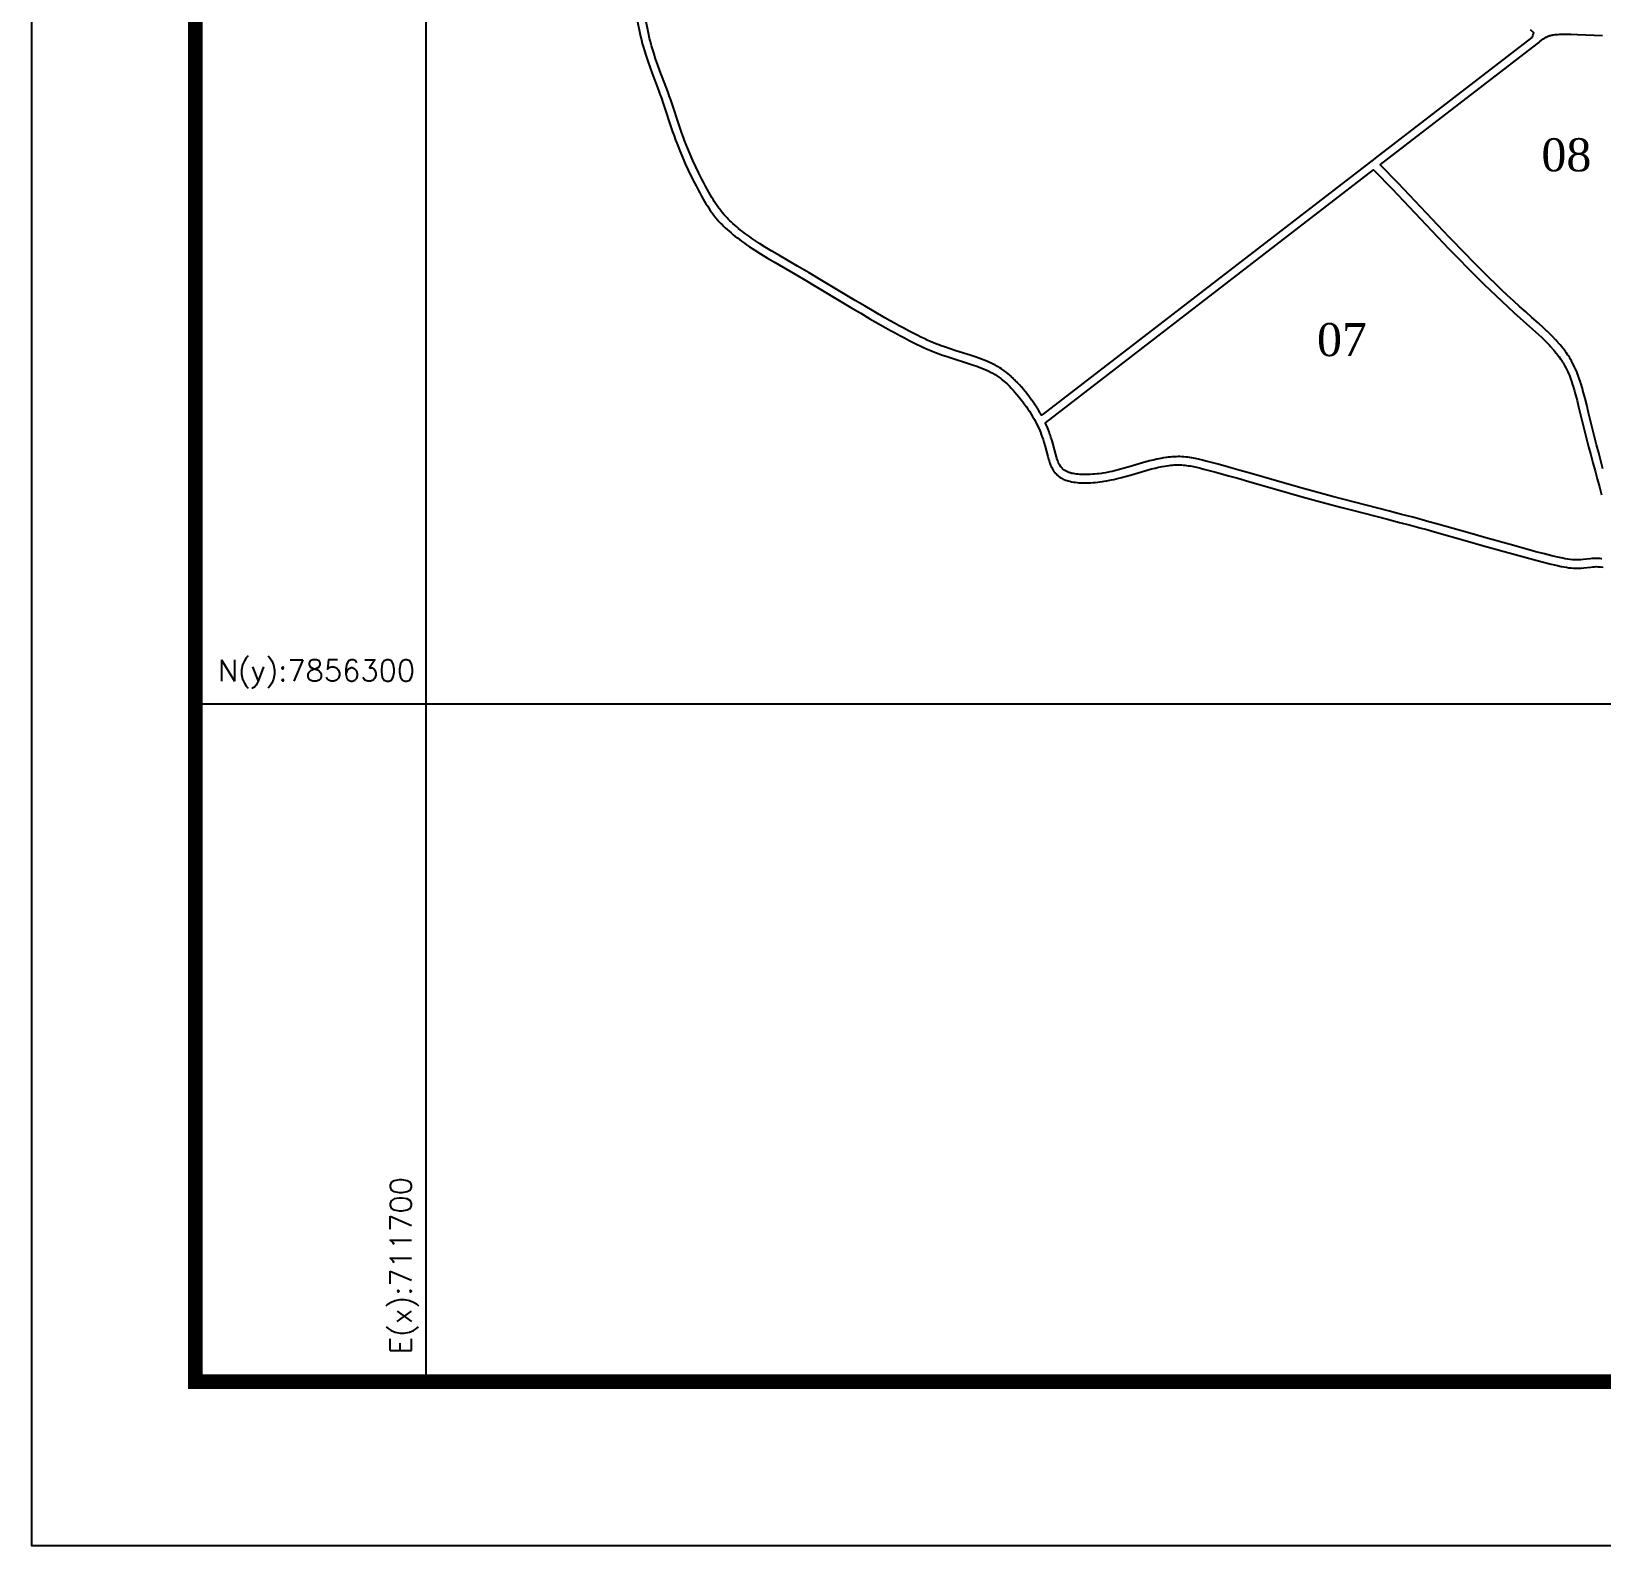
# Model space of a CAD drawing. Header units: metres. Extents: x 711461 to 714408, y 7855790 to 7857874.
# Drawn here: x 711461 to 712412, y 7855790 to 7856707 of the extents above; entities that cross this region are included whole.
import ezdxf
from ezdxf.enums import TextEntityAlignment as Align

# ---------------------------------------------------------------- set-up
doc = ezdxf.new("R2010")
doc.units = ezdxf.units.M
doc.linetypes.add('CONTINUO', pattern=[0])
doc.linetypes.add('LIN0', pattern=[0])
for name, color, linetype in [('011400xxxx', 1, 'Continuous'), ('011400xxxx006', 5, 'Continuous'), ('011400xxxx007', 5, 'Continuous'), ('011400xxxx008', 5, 'Continuous'), ('MALHA', 8, 'CONTINUO'), ('MARGEM', 7, 'CONTINUO'), ('NUMERAÇÕES', 7, 'Continuous'), ('ÁREAS', 7, 'Continuous')]:
    doc.layers.add(name, color=color, linetype=linetype)
doc.layers.add('NUMERAÇÕES DOS TALHÕES', color=7, linetype='Continuous', true_color=0xffffff)
doc.styles.add('AREAS', font='times.ttf')
doc.styles.add('ROMANS', font='romans', dxfattribs={"height": 0.2})

# ---------------------------------------------------------------- blocks, each defined once
blk = doc.blocks.new('area_de_talhao')
at = {"layer": 'NUMERAÇÕES', "linetype": 'Continuous', "style": 'AREAS'}
blk.add_attdef('NRO', text='', height=20, dxfattribs=at).set_placement((0, 6.08), align=Align.CENTER)
at = {"layer": 'ÁREAS', "linetype": 'Continuous', "style": 'AREAS', "flags": 1}
for tag, height, p in [('AREAREAL', 0.001, (0, 0)), ('AREA', 20, (0, -23.92))]:
    blk.add_attdef(tag, text='', height=height, dxfattribs=at).set_placement(p, align=Align.CENTER)

msp = doc.modelspace()

# ---------------------------------------------------------------- linework, layer by layer
at = {"layer": '011400xxxx'}
msp.add_lwpolyline([(711828.05, 7856712.91), (711829.43, 7856706.1), (711829.88, 7856704.01), (711830.36, 7856701.93), (711830.89, 7856699.86), (711831.59, 7856697.29), (711832.19, 7856695.24), (711832.99, 7856692.7), (711834.17, 7856689.16), (711835.6, 7856685.13), (711836.9, 7856681.62), (711840.66, 7856671.61), (711841.58, 7856669.11), (711842.48, 7856666.59), (711843.35, 7856664.06), (711844.38, 7856661.03), (711848.26, 7856649.38), (711849.29, 7856646.35), (711850.18, 7856643.84), (711851.08, 7856641.33), (711851.83, 7856639.34), (711852.59, 7856637.35), (711853.58, 7856634.87), (711855.21, 7856630.93), (711856.91, 7856627.02), (711858.69, 7856623.13), (711860.53, 7856619.28), (711862.45, 7856615.45), (711863.43, 7856613.55), (711864.69, 7856611.18), (711865.71, 7856609.29), (711866.75, 7856607.41), (711867.81, 7856605.55), (711868.63, 7856604.16), (711869.46, 7856602.78), (711870.31, 7856601.42), (711871.19, 7856600.08), (711872.08, 7856598.75), (711873.01, 7856597.44), (711873.64, 7856596.58), (711874.61, 7856595.31), (711875.27, 7856594.48), (711876.64, 7856592.85), (711877.34, 7856592.05), (711878.43, 7856590.88), (711879.17, 7856590.11), (711880.31, 7856588.99), (711881.09, 7856588.25), (711882.27, 7856587.16), (711883.47, 7856586.1), (711884.69, 7856585.06), (711885.93, 7856584.04), (711887.19, 7856583.03), (711888.45, 7856582.05), (711889.73, 7856581.08), (711891.02, 7856580.13), (711892.75, 7856578.88), (711894.06, 7856577.96), (711895.82, 7856576.76), (711898.94, 7856574.7), (711902.54, 7856572.41), (711906.65, 7856569.92), (711911.25, 7856567.2), (711922.36, 7856560.78), (711929.27, 7856556.72), (711937.07, 7856552.07), (711957.18, 7856539.97), (711963.14, 7856536.43), (711968.66, 7856533.19), (711975.13, 7856529.47), (711978.39, 7856527.63), (711981.18, 7856526.08), (711983.99, 7856524.54), (711986.81, 7856523.02), (711989.64, 7856521.51), (711992.49, 7856520.03), (711994.87, 7856518.81), (711997.26, 7856517.62), (711999.18, 7856516.69), (712001.11, 7856515.78), (712003.06, 7856514.91), (712005.02, 7856514.06), (712006.49, 7856513.46), (712008.47, 7856512.68), (712009.97, 7856512.12), (712011.97, 7856511.4), (712015.49, 7856510.2), (712019.04, 7856509.05), (712027.74, 7856506.31), (712031.32, 7856505.14), (712032.85, 7856504.61), (712034.38, 7856504.06), (712035.88, 7856503.49), (712037.38, 7856502.89), (712038.85, 7856502.26), (712040.31, 7856501.59), (712041.73, 7856500.88), (712043.13, 7856500.12), (712044.5, 7856499.32), (712045.4, 7856498.76), (712046.71, 7856497.86), (712047.99, 7856496.92), (712048.82, 7856496.26), (712050.05, 7856495.24), (712050.85, 7856494.54), (712052.02, 7856493.45), (712053.17, 7856492.32), (712054.29, 7856491.16), (712055.39, 7856489.97), (712056.46, 7856488.76), (712057.52, 7856487.52), (712058.89, 7856485.85), (712060.24, 7856484.15), (712061.22, 7856482.86), (712062.51, 7856481.12), (712063.45, 7856479.81), (712064.36, 7856478.48), (712065.25, 7856477.14), (712066.4, 7856475.33), (712067.23, 7856473.96), (712068.28, 7856472.12), (712069.03, 7856470.72), (712069.75, 7856469.31), (712070.43, 7856467.89), (712071.08, 7856466.45), (712071.89, 7856464.51), (712072.45, 7856463.03), (712072.99, 7856461.53), (712073.5, 7856460.01), (712073.99, 7856458.46), (712074.75, 7856455.82), (712076.34, 7856449.82), (712076.82, 7856448.2), (712077.15, 7856447.14), (712077.7, 7856445.59), (712078.1, 7856444.58), (712078.52, 7856443.61), (712078.75, 7856443.13), (712079.23, 7856442.21), (712079.75, 7856441.33), (712080.03, 7856440.91), (712080.62, 7856440.1), (712080.93, 7856439.71), (712081.59, 7856438.97), (712081.94, 7856438.63), (712082.69, 7856437.98), (712083.08, 7856437.67), (712083.9, 7856437.11), (712084.33, 7856436.84), (712085.22, 7856436.36), (712085.68, 7856436.13), (712086.63, 7856435.72), (712087.12, 7856435.53), (712088.13, 7856435.18), (712088.64, 7856435.03), (712089.69, 7856434.74), (712090.77, 7856434.5), (712091.87, 7856434.3), (712092.99, 7856434.14), (712094.12, 7856434), (712095.27, 7856433.91), (712096.43, 7856433.84), (712097.59, 7856433.8), (712098.76, 7856433.78), (712099.93, 7856433.79), (712101.09, 7856433.82), (712102.24, 7856433.87), (712103.95, 7856433.98), (712105.08, 7856434.07), (712106.74, 7856434.24), (712107.84, 7856434.37), (712109.47, 7856434.6), (712110.55, 7856434.76), (712112.14, 7856435.03), (712114.77, 7856435.54), (712116.32, 7856435.88), (712117.87, 7856436.24), (712120.92, 7856437.01), (712123.96, 7856437.83), (712126.98, 7856438.7), (712135.11, 7856441.08), (712137.18, 7856441.67), (712139.26, 7856442.23), (712141.35, 7856442.76), (712143.46, 7856443.24), (712145.57, 7856443.67), (712147.16, 7856443.96), (712148.75, 7856444.2), (712149.81, 7856444.34), (712150.88, 7856444.45), (712151.94, 7856444.55), (712153, 7856444.62), (712154.06, 7856444.66), (712155.13, 7856444.68), (712156.19, 7856444.68), (712157.25, 7856444.64), (712158.3, 7856444.57), (712159.36, 7856444.48), (712160.42, 7856444.35), (712161.47, 7856444.21), (712162.52, 7856444.04), (712164.62, 7856443.65), (712167.24, 7856443.07), (712168.81, 7856442.69), (712170.89, 7856442.16), (712178.15, 7856440.24), (712185.88, 7856438.13), (712191.53, 7856436.55), (712198.18, 7856434.67), (712221.24, 7856428.07), (712230.48, 7856425.44), (712239.23, 7856422.99), (712247.47, 7856420.73), (712253.66, 7856419.08), (712260.89, 7856417.19), (712282.09, 7856411.78), (712289.32, 7856409.91), (712296.03, 7856408.15), (712301.7, 7856406.62), (712305.81, 7856405.49), (712310.43, 7856404.19), (712330.44, 7856398.46), (712340.21, 7856395.72), (712357.19, 7856391.04), (712370.54, 7856387.34), (712375.69, 7856385.96), (712380.35, 7856384.79), (712382.96, 7856384.17), (712385.06, 7856383.69), (712387.16, 7856383.25), (712388.75, 7856382.95), (712390.33, 7856382.69), (712391.92, 7856382.46), (712393.52, 7856382.29), (712394.58, 7856382.21), (712396.18, 7856382.14), (712397.25, 7856382.13), (712398.31, 7856382.15), (712399.38, 7856382.21), (712400.98, 7856382.36), (712405.25, 7856382.87), (712406.31, 7856382.97), (712407.37, 7856383.04), (712408.43, 7856383.08), (712409.48, 7856383.07), (712410.01, 7856383.04), (712411.06, 7856382.94), (712412.63, 7856382.72)], dxfattribs=at)
at = {"layer": '011400xxxx006'}
msp.add_lwpolyline([(712368.47, 7856708.17), (712370.39, 7856706.39), (712370.57, 7856706.23), (712370.29, 7856705.77), (712369.96, 7856704.8), (712369.91, 7856704.57), (712369.88, 7856704.45), (712369.74, 7856703.76), (712369.69, 7856703.69), (712369.61, 7856703.61), (712369.47, 7856703.49), (712274.51, 7856630.27), (712274.39, 7856630.2), (712274.39, 7856630.2), (712073.02, 7856474.91), (712072.85, 7856474.79), (712072.79, 7856474.75), (712072.63, 7856474.69), (712072.57, 7856474.75), (712072.47, 7856474.88), (712072.37, 7856475.04), (712071.68, 7856476.25), (712071.63, 7856476.34), (712070.8, 7856477.72), (712070.74, 7856477.82), (712069.59, 7856479.64), (712069.53, 7856479.73), (712068.62, 7856481.1), (712068.57, 7856481.17), (712067.65, 7856482.51), (712067.61, 7856482.58), (712066.68, 7856483.88), (712066.63, 7856483.95), (712065.34, 7856485.7), (712065.29, 7856485.77), (712064.3, 7856487.06), (712064.25, 7856487.13), (712062.93, 7856488.81), (712062.87, 7856488.88), (712061.5, 7856490.55), (712061.44, 7856490.62), (712060.39, 7856491.86), (712060.33, 7856491.93), (712059.27, 7856493.13), (712059.2, 7856493.21), (712058.12, 7856494.38), (712058.04, 7856494.47), (712056.94, 7856495.62), (712056.85, 7856495.7), (712055.72, 7856496.82), (712055.62, 7856496.92), (712054.43, 7856498.03), (712054.34, 7856498.12), (712053.56, 7856498.81), (712053.46, 7856498.9), (712052.24, 7856499.93), (712052.13, 7856500.01), (712051.33, 7856500.65), (712051.2, 7856500.75), (712049.98, 7856501.66), (712049.83, 7856501.77), (712048.48, 7856502.7), (712048.35, 7856502.79), (712047.46, 7856503.36), (712047.31, 7856503.46), (712045.97, 7856504.25), (712045.82, 7856504.34), (712044.4, 7856505.12), (712044.25, 7856505.2), (712042.8, 7856505.93), (712042.66, 7856506), (712041.19, 7856506.69), (712041.06, 7856506.74), (712039.57, 7856507.39), (712039.45, 7856507.44), (712037.94, 7856508.05), (712037.84, 7856508.09), (712036.31, 7856508.68), (712036.23, 7856508.71), (712034.68, 7856509.27), (712034.61, 7856509.29), (712033.1, 7856509.81), (712033.03, 7856509.84), (712029.4, 7856511.03), (712029.35, 7856511.05), (712020.66, 7856513.79), (712017.24, 7856514.89), (712013.81, 7856516.06), (712011.84, 7856516.77), (712010.43, 7856517.29), (712008.53, 7856518.03), (712007.14, 7856518.6), (712005.26, 7856519.4), (712003.37, 7856520.25), (712001.47, 7856521.14), (711999.59, 7856522.04), (711997.23, 7856523.22), (711994.87, 7856524.43), (711992.05, 7856525.9), (711989.25, 7856527.38), (711986.45, 7856528.89), (711983.67, 7856530.42), (711980.89, 7856531.96), (711977.7, 7856533.76), (711971.26, 7856537.46), (711965.75, 7856540.69), (711959.81, 7856544.22), (711939.68, 7856556.33), (711939.66, 7856556.34), (711931.89, 7856560.98), (711931.86, 7856561), (711924.95, 7856565.05), (711924.92, 7856565.07), (711913.87, 7856571.46), (711909.37, 7856574.12), (711905.36, 7856576.55), (711901.85, 7856578.77), (711898.77, 7856580.8), (711897.02, 7856581.99), (711895.77, 7856582.87), (711894.09, 7856584.07), (711892.84, 7856585), (711891.62, 7856585.92), (711890.41, 7856586.86), (711889.22, 7856587.81), (711888.05, 7856588.77), (711886.91, 7856589.74), (711885.79, 7856590.72), (711884.65, 7856591.76), (711883.96, 7856592.42), (711882.89, 7856593.47), (711882.24, 7856594.14), (711881.22, 7856595.23), (711880.64, 7856595.87), (711879.32, 7856597.42), (711878.71, 7856598.19), (711877.77, 7856599.4), (711877.19, 7856600.18), (711876.33, 7856601.4), (711875.48, 7856602.66), (711874.64, 7856603.94), (711873.81, 7856605.25), (711873.01, 7856606.59), (711872.22, 7856607.91), (711871.18, 7856609.73), (711870.15, 7856611.59), (711869.15, 7856613.44), (711867.92, 7856615.76), (711866.98, 7856617.58), (711865.12, 7856621.29), (711863.31, 7856625.06), (711861.57, 7856628.86), (711859.9, 7856632.68), (711858.28, 7856636.58), (711857.3, 7856639.04), (711856.55, 7856641), (711855.82, 7856642.94), (711854.93, 7856645.41), (711854.05, 7856647.9), (711853.03, 7856650.88), (711849.14, 7856662.56), (711849.14, 7856662.58), (711848.11, 7856665.6), (711848.1, 7856665.64), (711847.23, 7856668.15), (711847.22, 7856668.19), (711846.32, 7856670.7), (711846.31, 7856670.74), (711845.39, 7856673.25), (711845.37, 7856673.29), (711841.61, 7856683.3), (711840.36, 7856686.69), (711838.98, 7856690.57), (711837.82, 7856694.02), (711837.04, 7856696.5), (711836.46, 7856698.43), (711835.79, 7856700.89), (711835.28, 7856702.88), (711834.8, 7856704.92), (711834.36, 7856706.96), (711832.97, 7856713.83)], dxfattribs=at)
at = {"layer": '011400xxxx007'}
msp.add_lwpolyline([(712411.88, 7856387.88), (712411.64, 7856387.91), (712410.55, 7856388.01), (712410.36, 7856388.02), (712409.85, 7856388.05), (712409.64, 7856388.06), (712408.6, 7856388.08), (712408.38, 7856388.08), (712407.3, 7856388.04), (712407.11, 7856388.04), (712406.04, 7856387.96), (712405.9, 7856387.95), (712404.83, 7856387.85), (712404.71, 7856387.84), (712400.58, 7856387.35), (712399.17, 7856387.21), (712398.26, 7856387.16), (712397.35, 7856387.13), (712396.47, 7856387.13), (712395.03, 7856387.19), (712394.11, 7856387.26), (712392.68, 7856387.41), (712391.21, 7856387.61), (712389.72, 7856387.86), (712388.23, 7856388.14), (712386.19, 7856388.56), (712384.14, 7856389.03), (712381.61, 7856389.63), (712377.01, 7856390.78), (712371.9, 7856392.15), (712358.53, 7856395.86), (712358.52, 7856395.86), (712341.57, 7856400.53), (712331.83, 7856403.27), (712311.82, 7856408.99), (712311.8, 7856409), (712307.17, 7856410.3), (712307.15, 7856410.3), (712303.04, 7856411.44), (712303.01, 7856411.44), (712297.35, 7856412.97), (712297.32, 7856412.98), (712290.61, 7856414.74), (712290.58, 7856414.75), (712283.35, 7856416.62), (712283.33, 7856416.62), (712262.17, 7856422.03), (712254.96, 7856423.91), (712248.8, 7856425.55), (712240.59, 7856427.8), (712231.86, 7856430.25), (712222.62, 7856432.87), (712199.57, 7856439.47), (712199.55, 7856439.48), (712192.9, 7856441.36), (712192.88, 7856441.37), (712187.24, 7856442.94), (712187.21, 7856442.95), (712179.49, 7856445.06), (712179.45, 7856445.07), (712172.19, 7856446.99), (712172.15, 7856447), (712170.07, 7856447.53), (712170.01, 7856447.54), (712168.47, 7856447.92), (712168.37, 7856447.94), (712165.78, 7856448.51), (712165.62, 7856448.55), (712163.51, 7856448.94), (712163.37, 7856448.97), (712162.31, 7856449.14), (712162.2, 7856449.15), (712161.16, 7856449.3), (712161.04, 7856449.31), (712159.99, 7856449.44), (712159.87, 7856449.45), (712158.82, 7856449.54), (712158.69, 7856449.56), (712157.63, 7856449.62), (712157.49, 7856449.63), (712156.43, 7856449.67), (712156.29, 7856449.67), (712155.23, 7856449.68), (712155.1, 7856449.68), (712154.04, 7856449.66), (712153.91, 7856449.66), (712152.85, 7856449.62), (712152.73, 7856449.61), (712151.66, 7856449.54), (712151.55, 7856449.53), (712150.49, 7856449.44), (712150.38, 7856449.43), (712149.32, 7856449.31), (712149.22, 7856449.3), (712148.17, 7856449.17), (712148.05, 7856449.15), (712146.47, 7856448.91), (712146.35, 7856448.89), (712144.76, 7856448.61), (712144.63, 7856448.58), (712142.52, 7856448.15), (712142.4, 7856448.13), (712140.28, 7856447.64), (712140.18, 7856447.62), (712138.07, 7856447.09), (712138, 7856447.06), (712135.9, 7856446.5), (712135.85, 7856446.49), (712133.78, 7856445.9), (712133.73, 7856445.89), (712125.62, 7856443.51), (712122.67, 7856442.66), (712119.75, 7856441.87), (712116.78, 7856441.12), (712115.3, 7856440.77), (712113.86, 7856440.46), (712111.36, 7856439.97), (712109.82, 7856439.71), (712108.83, 7856439.56), (712107.29, 7856439.34), (712106.28, 7856439.22), (712104.7, 7856439.06), (712103.67, 7856438.97), (712102.06, 7856438.87), (712100.99, 7856438.82), (712099.93, 7856438.79), (712098.87, 7856438.78), (712097.81, 7856438.79), (712096.78, 7856438.83), (712095.75, 7856438.89), (712094.75, 7856438.97), (712093.78, 7856439.08), (712092.83, 7856439.21), (712091.92, 7856439.38), (712091.05, 7856439.57), (712090.13, 7856439.8), (712089.81, 7856439.9), (712089.04, 7856440.16), (712087.96, 7856440.6), (712087.1, 7856441.03), (712086.25, 7856441.58), (712086.05, 7856441.72), (712085.57, 7856442.11), (712085.35, 7856442.31), (712084.84, 7856442.85), (712084.69, 7856443.02), (712084.29, 7856443.56), (712083.69, 7856444.51), (712083.28, 7856445.26), (712083.12, 7856445.58), (712082.77, 7856446.37), (712082.45, 7856447.18), (712081.94, 7856448.6), (712081.63, 7856449.56), (712081.19, 7856451.05), (712079.6, 7856457.06), (712079.57, 7856457.16), (712078.81, 7856459.79), (712078.78, 7856459.91), (712078.29, 7856461.46), (712078.26, 7856461.56), (712077.75, 7856463.08), (712077.71, 7856463.17), (712077.18, 7856464.67), (712077.14, 7856464.77), (712076.58, 7856466.24), (712076.53, 7856466.36), (712075.72, 7856468.3), (712075.67, 7856468.43), (712075.02, 7856469.88), (712074.97, 7856469.99), (712074.93, 7856470.07), (712273.63, 7856623.28), (712274.37, 7856622.54), (712277.86, 7856618.97), (712281.34, 7856615.4), (712284.81, 7856611.8), (712288.26, 7856608.2), (712291.71, 7856604.58), (712295.15, 7856600.96), (712298.58, 7856597.33), (712302.02, 7856593.7), (712305.45, 7856590.06), (712308.89, 7856586.43), (712312.33, 7856582.8), (712315.79, 7856579.18), (712319.25, 7856575.56), (712322.72, 7856571.95), (712326.21, 7856568.36), (712329.72, 7856564.77), (712333.24, 7856561.21), (712336.79, 7856557.66), (712340.36, 7856554.14), (712343.95, 7856550.64), (712347.57, 7856547.16), (712351.22, 7856543.71), (712354.89, 7856540.29), (712358.6, 7856536.9), (712362.34, 7856533.55), (712366.1, 7856530.24), (712369.84, 7856526.94), (712373.51, 7856523.61), (712375.3, 7856521.93), (712377.42, 7856519.87), (712378.44, 7856518.83), (712380.14, 7856517.06), (712380.78, 7856516.36), (712382.41, 7856514.52), (712382.7, 7856514.18), (712384.26, 7856512.29), (712384.53, 7856511.93), (712385.71, 7856510.37), (712385.97, 7856510.01), (712387.08, 7856508.41), (712387.33, 7856508.03), (712388.1, 7856506.81), (712388.34, 7856506.42), (712389.07, 7856505.17), (712389.29, 7856504.77), (712389.97, 7856503.49), (712390.17, 7856503.09), (712391.02, 7856501.33), (712391.21, 7856500.92), (712391.98, 7856499.13), (712392.15, 7856498.71), (712393.04, 7856496.43), (712393.19, 7856496), (712394.15, 7856493.21), (712394.29, 7856492.78), (712395.29, 7856489.47), (712395.56, 7856488.55), (712396.83, 7856483.76), (712397.78, 7856479.91), (712398.95, 7856475.05), (712400.14, 7856470.18), (712401.35, 7856465.32), (712402.58, 7856460.46), (712403.83, 7856455.61), (712405.1, 7856450.77), (712406.39, 7856445.93), (712407.69, 7856441.09), (712409.01, 7856436.26), (712410.34, 7856431.43), (712411.69, 7856426.61)], dxfattribs=at)
at = {"layer": '011400xxxx008'}
msp.add_lwpolyline([(712412.52, 7856442.37), (712411.23, 7856447.19), (712409.94, 7856452.02), (712408.68, 7856456.84), (712407.44, 7856461.67), (712406.21, 7856466.51), (712405, 7856471.35), (712403.82, 7856476.21), (712402.65, 7856481.05), (712402.64, 7856481.08), (712401.7, 7856484.88), (712401.68, 7856484.96), (712400.41, 7856489.75), (712400.39, 7856489.83), (712400.13, 7856490.75), (712400.1, 7856490.84), (712399.1, 7856494.15), (712399.08, 7856494.23), (712398.94, 7856494.65), (712398.91, 7856494.75), (712397.95, 7856497.54), (712397.92, 7856497.62), (712397.77, 7856498.05), (712397.73, 7856498.15), (712396.85, 7856500.43), (712396.81, 7856500.52), (712396.64, 7856500.94), (712396.6, 7856501.03), (712395.83, 7856502.83), (712395.79, 7856502.91), (712395.61, 7856503.3), (712395.57, 7856503.41), (712394.72, 7856505.17), (712394.68, 7856505.25), (712394.47, 7856505.66), (712394.43, 7856505.75), (712393.74, 7856507.04), (712393.7, 7856507.11), (712393.49, 7856507.5), (712393.44, 7856507.6), (712392.71, 7856508.86), (712392.66, 7856508.93), (712392.43, 7856509.32), (712392.37, 7856509.41), (712391.59, 7856510.64), (712391.55, 7856510.71), (712391.31, 7856511.07), (712391.25, 7856511.16), (712390.14, 7856512.78), (712390.08, 7856512.85), (712389.82, 7856513.22), (712389.76, 7856513.31), (712388.58, 7856514.87), (712388.53, 7856514.94), (712388.26, 7856515.28), (712388.19, 7856515.37), (712386.63, 7856517.28), (712386.57, 7856517.35), (712386.28, 7856517.69), (712386.21, 7856517.77), (712384.59, 7856519.6), (712384.53, 7856519.67), (712383.88, 7856520.38), (712383.81, 7856520.45), (712382.12, 7856522.22), (712382.06, 7856522.29), (712381.03, 7856523.32), (712380.97, 7856523.39), (712378.85, 7856525.45), (712378.79, 7856525.51), (712377, 7856527.19), (712376.93, 7856527.25), (712373.24, 7856530.6), (712373.19, 7856530.65), (712369.41, 7856533.99), (712369.41, 7856533.99), (712365.71, 7856537.25), (712362.01, 7856540.56), (712358.33, 7856543.92), (712354.68, 7856547.31), (712351.06, 7856550.74), (712347.46, 7856554.19), (712343.89, 7856557.67), (712340.34, 7856561.18), (712336.82, 7856564.71), (712333.31, 7856568.25), (712329.81, 7856571.82), (712326.34, 7856575.41), (712322.87, 7856579.01), (712319.42, 7856582.62), (712315.97, 7856586.24), (712312.53, 7856589.86), (712309.09, 7856593.5), (712305.65, 7856597.13), (712302.22, 7856600.76), (712298.78, 7856604.39), (712298.78, 7856604.4), (712295.34, 7856608.02), (712295.33, 7856608.03), (712291.89, 7856611.64), (712291.88, 7856611.65), (712288.43, 7856615.25), (712288.42, 7856615.26), (712284.95, 7856618.85), (712284.94, 7856618.87), (712281.46, 7856622.44), (712281.45, 7856622.46), (712278.21, 7856625.76), (712277.88, 7856626.12), (712277.8, 7856626.23), (712277.72, 7856626.36), (712277.77, 7856626.44), (712277.82, 7856626.49), (712372.6, 7856699.6), (712372.85, 7856699.8), (712372.96, 7856699.89), (712373.69, 7856700.46), (712374.08, 7856700.78), (712376.38, 7856702.57), (712376.71, 7856702.81), (712377.08, 7856703.05), (712377.44, 7856703.28), (712377.81, 7856703.5), (712378.17, 7856703.7), (712378.53, 7856703.89), (712378.9, 7856704.05), (712379.26, 7856704.2), (712379.64, 7856704.34), (712380.03, 7856704.46), (712380.43, 7856704.58), (712380.84, 7856704.68), (712381.27, 7856704.77), (712381.7, 7856704.85), (712382.15, 7856704.93), (712382.59, 7856705), (712383.53, 7856705.12), (712384.47, 7856705.22), (712385.41, 7856705.3), (712386.36, 7856705.36), (712387.32, 7856705.4), (712388.77, 7856705.44), (712389.72, 7856705.45), (712391.67, 7856705.43), (712393.13, 7856705.39), (712397.1, 7856705.21), (712402.09, 7856704.95), (712407.11, 7856704.74), (712412.14, 7856704.59)], dxfattribs=at)
at = {"layer": 'MALHA'}
for points in [[(711700, 7855889.72), (711700, 7856965.45)], [(711560.29, 7856300), (714308.82, 7856300)]]:
    msp.add_lwpolyline(points, dxfattribs=at)
at = {"layer": 'MARGEM', "color": 174, "linetype": 'LIN0', "flags": 128}
msp.add_lwpolyline([(714408.05, 7857874.22), (711461.06, 7857874.22), (711461.06, 7855790.5), (714408.05, 7855790.5)], close=True, dxfattribs=at)
at = {"layer": 'MARGEM', "color": 174, "linetype": 'LIN0', "const_width": 9.02, "flags": 128}
msp.add_lwpolyline([(714308.82, 7857775), (711560.29, 7857775), (711560.29, 7855889.72), (714308.82, 7855889.72)], close=True, dxfattribs=at)

# ---------------------------------------------------------------- block references
at = {"layer": 'NUMERAÇÕES DOS TALHÕES'}
ref = msp.add_blockref('area_de_talhao', (712390.36, 7856616.3), dxfattribs=at)
ref.add_attrib('NRO', '08', dxfattribs={"layer": 'NUMERAÇÕES', "height": 20, "style": 'AREAS'}).set_placement((712390.36, 7856622.38), align=Align.CENTER)
ref = msp.add_blockref('area_de_talhao', (712254.49, 7856504.44), dxfattribs=at)
ref.add_attrib('NRO', '07', dxfattribs={"layer": 'NUMERAÇÕES', "height": 20, "style": 'AREAS'}).set_placement((712254.49, 7856510.52), align=Align.CENTER)

# ---------------------------------------------------------------- texts
at = {"layer": 'MALHA', "linetype": 'CONTINUO', "insert": (711573.98, 7856309.45), "char_height": 12.8993, "width": 261.0195, "attachment_point": 7, "style": 'ROMANS'}
msp.add_mtext('N(y):7856300', dxfattribs=at)
at = {"layer": 'MALHA', "linetype": 'CONTINUO', "insert": (711695.41, 7855906.34), "char_height": 12.8993, "width": 154.3057, "attachment_point": 7, "rotation": 90, "style": 'ROMANS'}
msp.add_mtext('E(x):711700', dxfattribs=at)

doc.saveas('drawing.dxf')
